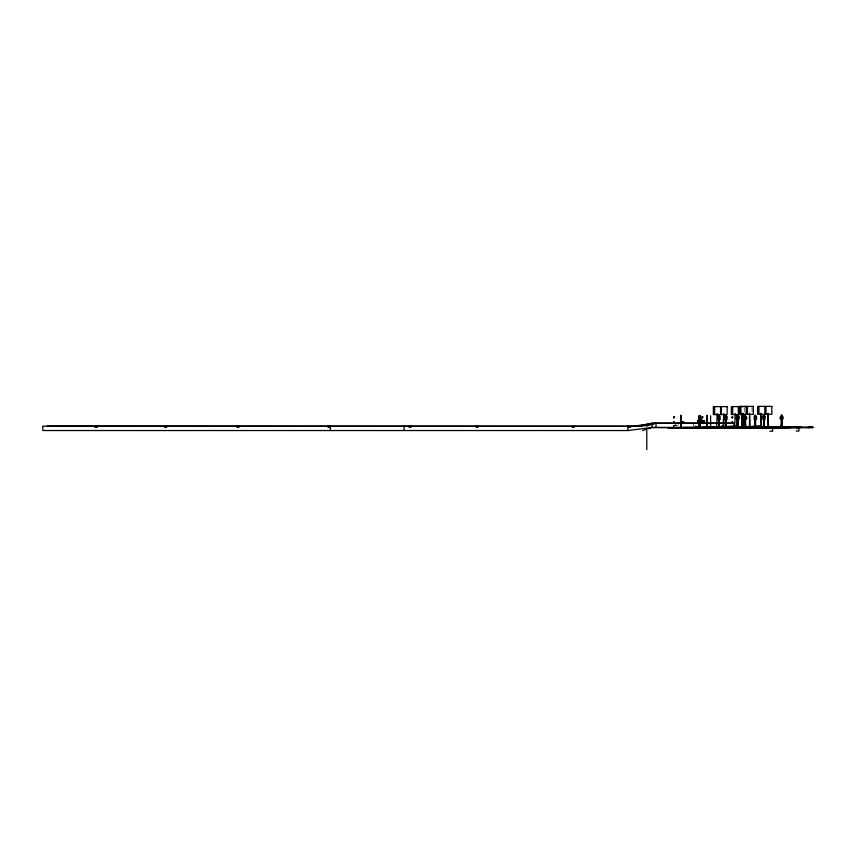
<?xml version="1.0" encoding="UTF-8"?>
<svg xmlns="http://www.w3.org/2000/svg" width="856" height="856" viewBox="0 0 856 856"><rect width="100%" height="100%" fill="white"/><g stroke="black" fill="none" stroke-linecap="round" stroke-linejoin="round"><path stroke-width="0.64" stroke-dasharray="4.28 3.21" d="M674.014 426.16L676.112 424.94M673.201 426.16L675.298 424.94M673.843 426.16L675.94 424.94M672.998 426.16L675.202 424.94M676.187 425.721L678.38 424.854M752.039 407.734L752.039 413.041M744.239 407.916L744.239 411.897M693.606 423.506L693.606 426.149"/><path stroke-width="1.28" d="M685.367 427.989L686.041 427.743M698.956 426.267L698.935 415.513M699.47 427.411L699.63 415.652L699.577 427.733M703.6 427.722L704.274 427.476M716.312 427.411C719.404 429.402 719.768 423.945 719.5 428L702.84 427.722M706.895 426.331L706.938 415.556L707.003 427.133L707.067 415.214M710.63 426.534L710.598 415.781M711.614 427.775L712.288 427.54M719.286 427.219L719.126 415.256M725.203 426.063L725.182 415.31M726.102 427.347L726.209 415.096M730.05 427.775L775.654 427.797L775.654 427.176M733.71 427.989L734.33 427.765L733.571 427.551M736.877 426.331L736.856 415.577M737.433 427.283L737.626 415.374L737.605 427.283M741.521 427.775L740.815 427.347M745.148 427.144L745.255 415.353L745.597 427.155L719.361 427.369M748.294 427.508L763.98 427.529L764.087 414.989M755.548 427.529L755.324 415.149M759.957 427.775L760.577 427.551L759.818 427.347M764.055 426.941L763.959 415.278L764.28 427.069M774.241 427.476L774.316 427.722M781.528 427.026L781.656 414.689M680.627 427.551L680.841 415.652L681.119 428.064L667.937 428.064M699.662 426.513L699.705 415.759M706.692 427.347L707.013 415.556L707.366 427.861M725.717 427.208L725.952 415.556L726.295 427.347M737.647 426.245L737.69 415.492M745.351 427.005L745.223 415.353L744.977 427.144M755.11 427.23L755.495 415.449M763.68 427.069L763.937 415.278L764.087 427.069M781.742 426.887L781.614 415.235L781.838 426.823M782.47 427.775L782.47 427.048L767.415 427.058L670.355 428.064M685.217 427.551L812.376 427.775L812.376 427.048L797.311 427.058M680.83 427.347L680.691 415.759M723.234 426.224L723.716 413.437M726.07 427.208L725.92 415.556M734.694 427.476L735.186 413.416M741.681 427.476L741.767 413.405M742.922 427.294L742.997 414.379M745.212 415.353L745.64 426.213M749.482 427.294L749.556 414.368M760.952 427.272L761.027 414.347M770.389 426.812L757.539 426.93L763.841 426.898L764.066 415.288M767.928 427.262L768.003 414.347M781.475 426.823L781.582 415.235L781.314 427.54M781.539 425.988L781.549 415.246M723.47 427.39L737.733 427.733L737.776 415.492L737.808 427.144M699.737 427.347L699.791 415.759L699.748 427.551M47.283 426.16L631.696 426.374L655.867 423.313L733.924 423.313M680.798 415.214L680.648 415.77M699.63 415.77L699.844 415.46M755.206 427.026L755.463 426.202L755.484 427.026M681.547 423.057L682.318 421.869M674.014 417.963L674.025 417.022M702.38 417.963L702.498 417.022M732.329 417.963L732.34 417.022M680.306 423.099L680.531 421.869M681.515 423.067C678.359 422.083 684.747 420.103 683.73 423.099M683.537 423.067L682.403 421.965L683.259 423.099M737.829 415.192L737.626 415.502M683.109 423.099L683.12 421.869M673.715 423.099L673.779 421.719L674.271 423.099M702.081 423.099L702.648 423.099M732.03 423.099L732.094 421.719L732.597 423.099M695.746 427.551L690.567 427.743M721.993 427.347L706.275 427.411M702.583 422.062L702.155 421.719L702.583 422.746M745.266 415.01L745.244 415.374M718.815 416.594L718.815 419.601L717.852 419.601L717.852 416.53L720.153 416.53L720.099 419.601L719.136 419.601L719.136 416.594M725.781 416.583L725.781 419.601L724.818 419.601L724.818 416.519L727.129 416.519L727.065 419.601L726.102 419.601L726.102 416.583M737.519 416.519L737.519 419.536L736.556 419.536C734.106 415.32 741.531 415.128 738.803 419.536L737.84 419.536L737.84 416.519M745.062 416.38L745.062 419.397L744.099 419.397C741.788 415.128 748.733 415.139 746.346 419.397L745.383 419.397L745.383 416.38M755.195 416.476L755.195 419.483L754.232 419.483L754.232 416.412L756.533 416.412L756.479 419.483L755.516 419.483L755.516 416.476M764.087 416.316L764.087 419.322L765.05 419.322L765.05 416.262L762.76 416.251L762.803 419.322L763.766 419.322L763.766 416.316M765.082 416.326L762.76 416.251M781.442 416.262L781.442 419.28L780.479 419.28C778.168 415.01 785.113 415.032 782.726 419.28L781.763 419.28L781.763 416.262M736.567 416.519L738.814 416.476M738.589 406.6L738.91 414.4M683.505 421.955L682.564 423.099L682.318 421.955M681.686 421.955L682.478 422.543M674.507 416.979L673.758 417.963L673.565 416.979L674.368 417.022M702.872 416.979L702.123 417.963L701.931 416.979L702.733 417.022M732.822 416.979L732.073 417.963L731.88 416.979L732.683 417.022M695.5 427.551L695.703 426.309L696.752 426.384M699.395 420.906L701.01 420.061L704.649 420.906L697.362 420.906L701.01 420.061L703.033 420.906M720.57 427.358L720.57 428L749.407 428L749.342 427.251M705.077 427.754L717.157 427.411M731.334 427.551L743.928 427.198M698.978 420.906L701.01 420.061L702.615 420.906M772.636 427.444L770.293 427.872L772.658 426.962L772.636 431.231L769.908 431.231M800.446 427.551L796.562 427.551L798.905 426.759L801.526 427.272M642.663 430.547L651.94 427.476L800.702 427.508L800.702 426.759L785.637 426.791M646.216 426.16L655.867 423.099L642.15 426.16L42.8 426.16L42.8 430.536L627.897 430.536L651.94 427.476M695.639 427.551L685.891 427.743M713.091 427.486L713.925 427.283M708.811 427.476L714.065 427.722M716.964 427.54L722.079 427.347M716.814 427.54L721.886 427.347M725.728 427.551L715.809 427.743M637.613 426.16L651.94 423.099L733.945 423.099L733.881 427.476M678.273 427.754L679.343 427.551M704.52 427.551L705.59 427.347M796.54 427.658L798.894 427.23L798.894 431.028L796.155 431.028M679.846 427.551L673.704 427.551M704.948 427.551L706.093 427.347M770.314 427.754L772.808 427.508M796.562 427.551L799.055 427.305M724.85 426.716L735.133 425.881M744.677 427.026L761.38 425.667M735.283 427.144L696.602 427.861M699.737 426.288L700.048 427.551M737.722 426.021L738.011 427.283M715.948 427.476L716.622 427.401L717.157 413.437M717.007 427.476L726.016 427.208M752.296 427.08L743.404 427.208M742.955 427.411L755.955 427.294M769.212 427.198L801.27 427.058M757.41 427.347L782.202 427.08M761.637 426.93L745.737 427.069L745.747 427.797M731.163 427.551L747.063 427.411M778.372 427.775L778.35 427.026L677.032 427.989L786.129 427.989L786.129 427.23L724.304 427.337M719.104 427.219L718.944 426.32L719.211 427.144M720.773 427.347L778.35 427.026M694.516 427.551L752.103 427.23L752.124 427.989M759.39 426.994L774.755 427.165M741.168 427.262L756.522 427.444M707.249 427.39L721.715 427.347L721.95 426.106L722.999 426.181M766.43 426.812L789.596 426.791M740.183 427.016L771.502 427.058M723.224 427.283L745.255 427.262M751.846 427.294L775.162 427.262M701.332 427.551L705.558 427.54M733.827 427.347L734.502 427.347M734.887 427.347L735.561 427.347M741.874 427.347L742.548 427.337M745.576 406.589L731.366 406.6L731.366 414.561L745.576 414.55M742.997 413.234L743.554 427.294M749.556 413.223L750.017 427.251M761.027 413.213L761.572 427.272M768.014 413.202L768.56 427.262M719.104 415.567L719.393 426.416M637.292 425.807L641.957 425.807M745.576 425.924L745.555 427.144M780.651 425.871L781.528 425.871M754.404 426.074L755.27 426.074M737.562 426.245L737.776 415.492L737.829 426.245M755.238 426.202L755.452 415.438L755.399 425.967M330.33 426.577L329.902 427.401L327.955 427.401L327.955 426.16M699.577 426.513L699.791 415.759L699.844 426.513M756.865 426.994L757.004 427.54M778.971 426.802L779.11 427.508L765.05 427.529L764.911 426.887M796.604 427.508L796.604 426.759L801.526 426.962L800.649 426.759M763.691 426.941L764.248 426.941M780.715 426.823L781.935 427.026M790.634 427.069L790.773 427.775L776.724 427.797L776.724 427.155M627.897 427.401L630.498 426.984M783.293 427.54L780.64 427.026M813.2 427.54L810.546 427.026M730.393 427.272L740.312 427.069L740.269 427.733M721.062 427.551L703.461 427.283M742.056 427.54L751.985 427.775M735.058 427.272L738.995 427.272M746.721 427.54L750.659 427.54M720.474 427.743L724.411 427.743M732.522 427.208L748.904 427.283M700.058 427.347L701.856 427.551M673.811 427.551L675.609 427.754M699.951 427.347L701.631 427.551M729.087 427.508L730.093 427.775M741.382 427.347L742.195 427.54M729.708 427.069L730.532 427.272M715.135 427.551L715.948 427.743M711.464 427.347L712.139 427.54M721.886 426.085L722.079 427.775M695.639 426.288L695.832 427.989M729.836 427.347L730.671 427.551L730.05 427.347M703.589 427.551L704.424 427.765L703.803 427.551M759.957 427.347L760.577 427.551M733.71 427.551L734.33 427.765M681.483 421.955L680.531 423.099M786.953 427.444L782.031 427.23L782.02 427.989M783.293 427.23L721.512 427.508M775.279 427.165L770.368 426.962L770.357 427.722M732.319 421.719L732.351 423.099M702.369 421.719L702.402 423.099M674.004 421.719L674.036 423.099M742.173 413.405L742.312 427.476M745.319 415.353L745.383 426.106M750.391 427.101L749.728 427.112M749.332 427.101L748.658 427.112M719.019 426.085L719.029 415.556L719.126 426.32M755.431 415.438L755.463 426.202M726.016 415.556L726.048 426.309M719.051 415.556L719.083 426.32M763.98 415.278L763.991 426.042M812.237 427.54L813.2 427.23L808.278 427.026L808.278 427.775M800.488 426.759L800.563 427.508M778.971 427.444L681.248 427.444M774.455 426.962L774.455 427.722L652.047 427.54L652.047 423.099M768.667 427.262L768.667 427.807M765.938 406.386L765.938 414.347M764.836 406.397L764.836 414.347M764.526 427.283L764.526 427.989L750.477 428L750.477 427.358M760.866 427.069L760.866 427.775M758.951 406.397L758.951 414.347M756.083 427.23L756.223 427.989M752.863 427.005L752.863 427.722M747.481 406.418L747.481 414.368M746.807 406.418L746.807 414.379M746.817 427.155L746.817 427.797M746.154 406.418L746.154 414.368M745.49 426.213L745.383 427.144M742.42 427.465L742.42 428.011M740.922 406.418L740.922 414.379M739.68 406.589L739.68 414.55M738.803 427.091L738.803 427.733M738.76 427.262L738.76 427.807M738.353 406.589L738.353 414.55M734.619 427.283L734.619 427.989M732.704 406.6L732.704 414.561M730.746 427.198L730.746 427.743M725.61 427.069L725.728 427.989M721.234 406.621L721.234 414.572M720.559 406.621L720.559 414.582M714.674 406.621L714.674 414.582M712.513 427.465L712.513 428.011M703.664 420.788L703.664 423.506M702.188 420.788L702.188 423.506M699.855 416.786L699.855 419.804L700.818 419.804L700.871 416.722L698.528 416.722L698.571 419.804L699.534 419.804L699.534 416.786M699.534 420.788L699.534 423.506M698.346 420.788L698.346 423.506M656.006 423.099L656.006 427.54M646.772 430.568L646.772 449.614M630.883 426.16L629.802 426.984M630.701 426.577L629.609 427.401M628.796 426.16L628.796 427.401M627.897 426.16L627.897 430.536M574.462 426.16L574.055 427.401L572.29 427.401L572.29 426.16M478.386 426.16L477.99 427.401L476.225 427.401L476.225 426.16M411.34 426.16L410.944 427.401L409.179 427.401L409.179 426.16M404.139 426.16L404.139 430.536M330.33 426.16L330.33 430.536M239.359 426.16L238.92 427.401L236.973 427.401L236.973 426.16M167.059 426.16L166.62 427.401L164.673 427.401L164.673 426.16M97.488 426.16L97.049 427.401L95.102 427.401L95.102 426.16M742.869 427.198L742.195 427.272L742.869 427.198M753.366 406.418L739.595 406.418L739.595 414.379L753.366 414.368L753.366 406.418M771.823 406.386L757.624 406.397L757.624 414.347L771.823 414.347L771.823 406.386M727.119 406.621L713.348 406.621L713.348 414.582L727.119 414.572L727.119 406.621"/></g></svg>
